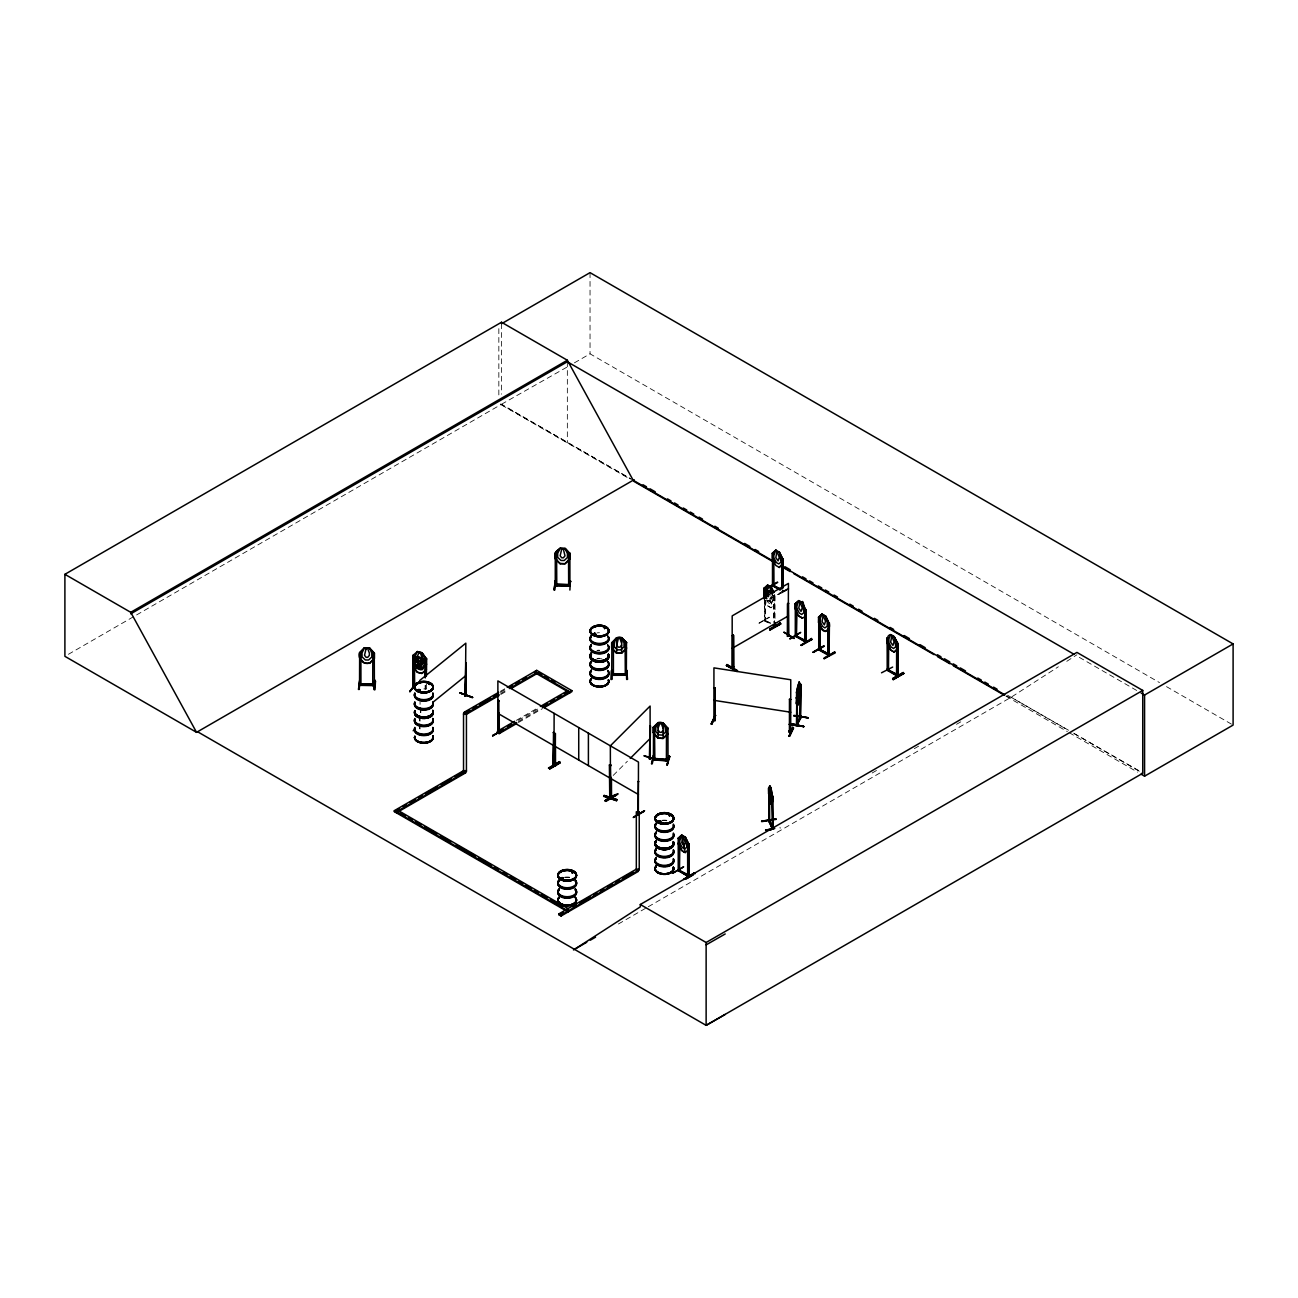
<?xml version="1.0" encoding="UTF-8"?>
<svg xmlns="http://www.w3.org/2000/svg" width="1298" height="1298" viewBox="0 0 1298 1298"><rect width="100%" height="100%" fill="white"/><g stroke="black" fill="none" stroke-linecap="round" stroke-linejoin="round"><path stroke-width="0.75" stroke-dasharray="5 3.75" d="M764.214 620.655L765.642 621.044L765.642 600.049M783.327 590.314L783.311 591.547L783.197 590.168M759.054 622.926L769.13 617.102M759.022 623.429L769.519 617.329M766.583 600.844L767.491 601.607M765.236 620.152L764.214 619.471L765.203 620.087M765.203 621.271L765.771 619.876M613.191 775.441L627.388 761.245M771.093 602.402L774.435 599.498M767.751 600.341L771.142 602.58L774.776 599.384M763.938 598.556L767.459 605.728L771.028 607.789L774.435 604.56M770.525 598.881L772.813 597.145L772.813 593.283M648.254 906.75L1011.093 697.269L1058.357 666.766M1066.794 661.315L1076.918 654.776M68.405 654.306L501.515 404.246L631.428 479.254L498.838 403.126M501.515 404.246L567.469 366.847M574.414 362.84L590.038 353.819L1159.503 682.586M500.395 691.331L505.539 688.362M500.395 692.337L505.539 689.368M500.72 693.505L507.583 689.546M500.72 694.511L507.583 690.552M516.344 720.325L538.621 707.459M518.048 720.358L538.621 708.481M518.389 721.51L540.682 708.643M518.389 722.532L542.386 708.676M782.824 590.509C781.088 592.277 784.057 590.898 782.24 590.931M779.352 593.154L788.421 587.945M788.973 588.919L777.843 594.695L788.47 588.481L777.94 594.646L785.452 589.779M785.923 590.574L778.427 595.003M767.459 605.728L771.028 607.789M872.142 773.008L879.168 768.951M914.295 748.67L921.32 744.614M956.464 724.333L963.489 720.276M618.383 923.998L646.485 907.773M782.937 591.758L781.883 591.142M770.704 595.636L771.547 596.285L769.665 598.946L771.596 604.073L769.049 599.319M765.236 621.336L765.106 620.038M764.911 619.324L764.376 620.801L768.659 623.218M764.911 620.493L764.327 599.708M1011.093 697.269L1071.888 732.169M1073.624 733.175L1143.1 773.073M1166.513 686.642L1233.1 725.079M1079.319 657.356L1137.697 691.055M1007.589 695.241L1067.264 729.703M1074.29 733.743L1142.743 773.267M1006.567 695.842L1010.071 697.853M501.515 404.927L628.751 478.378M1005.966 696.166L1067.378 731.618M1069.13 732.64L1137.551 772.132M768.773 600.357L769.925 601.023L771.093 599.708L771.093 597.437M767.637 600.406L771.272 602.499M770.671 623.105L765.382 620.476L770.298 623.316M769.033 623.008L764.668 620.428L764.684 599.498M766.68 599.773L768.221 602.71L770.525 604.041L772.813 602.288L771.093 592.375L774.549 599.53M771.142 592.277L774.663 599.465M780.195 828.286L780.001 827.232M782.662 590.476L782.613 591.693M775.02 595.912L775.02 620.736M774.663 594.306L774.646 622.845M774.549 595.977L774.549 604.673M774.062 595.36L774.062 622.099M773.689 595.571L773.689 622.31M765.268 600.26L765.382 621.32M590.038 272.645L590.038 353.819M567.34 361.769L567.34 442.926M501.515 323.754L501.515 394.186M498.838 328.67L498.838 397.091M426.377 683.868L426.377 689.595A9.427 5.452 0 0 0 423.846 689.352M425.355 685.182L425.355 689.011M425.144 685.458L425.144 689.287M420.828 707.653L420.828 713.511M420.406 707.475L420.406 713.348M420.065 700.466L420.065 704.376M420.065 716.107L420.065 721.964M420.065 723.927L420.065 729.784M419.643 715.928L419.643 721.802M419.643 723.749L419.643 729.622M661.931 820.774A9.427 5.452 0 0 1 666.815 820.774M661.964 820.336A9.281 5.354 0 0 1 666.766 820.336M597.08 632.905A9.281 5.354 0 0 1 599.481 632.726M597.08 650.363A9.264 5.354 0 0 1 599.481 650.184M597.064 650.541A9.313 5.387 0 0 1 599.481 650.363M597.031 658.881A9.427 5.452 0 0 1 601.915 658.881M597.08 658.443A9.281 5.354 0 0 1 599.481 658.264M564.744 877.675A9.427 5.452 0 0 1 569.611 877.675M564.776 877.221A9.297 5.37 0 0 1 569.579 877.221M423.846 688.914A9.297 5.37 0 0 1 426.247 689.092"/><path stroke-width="1.5" d="M772.067 795.577L772.537 829.049M687.875 843.651L689.108 843.992L689.108 876.458L688.216 874.722M773.202 553.808L773.462 586.29C770.72 581.926 776.447 588.254 772.764 584.278M804.89 609.2C804.841 609.216 800.071 589.665 803.933 612.688L801.661 614.441L799.357 613.11L797.037 608.713C794.879 605.03 803.527 595.977 795.301 603.846L795.187 608.892L798.708 616.063L802.391 618.059L798.773 615.966M888.27 638.194L888.367 670.904L888.627 645.804M896.74 643.224L898.005 643.581L897.94 675.95M360.763 652.926L359.66 652.537L359.53 685.344L374.197 685.62M359.595 657.989L364.495 663.148L369.459 663.278M359.173 688.784L359.708 680.168L359.254 689.449L358.426 689.433L359.741 680.85M359.643 685.295L360.99 685.328L360.86 683.754L359.66 683.819L359.806 685.344M369.459 647.832L371.796 653.17L371.796 657.031L368.583 660.017L365.322 659.968L362.045 656.837L362.045 652.975L364.413 647.734L369.459 647.832L374.424 653.17M374.424 658.313L369.459 663.375L374.441 658.232L374.441 653.072M372.818 652.732L374.262 653.202L369.378 647.962M374.246 653.121L372.802 652.764L372.737 685.555L374.408 685.279M374.408 684.095L360.86 683.754M374.149 689.741C377.199 668.259 371.634 689.416 374.976 689.757L375.479 681.125M555.268 553.321C560.217 552.494 550.157 555.155 560.119 548.356L565.003 548.535L567.421 553.646L567.421 557.507L564.208 560.509L560.947 560.444L557.669 557.313L557.669 553.451L560.119 548.356M555.22 558.465L560.119 563.624L565.003 563.624L569.903 558.659M554.051 589.925L555.366 580.66L554.116 589.827M555.171 581.244L554.879 589.941M555.447 585.447L555.447 584.214L556.631 584.246L556.777 585.82L556.599 553.045M556.599 584.295L570.017 584.879M556.793 584.327L569.887 584.506L570.017 586.063L555.268 585.787L555.284 553.013M570.065 553.548L570.049 558.805L565.084 563.851L560.119 563.527M563.348 549.086L565.003 555.869L563.348 557.832L561.726 557.799L560.136 555.771L561.726 549.054M565.003 548.535L560.038 548.21L555.057 553.37L555.057 558.513L560.038 563.754M568.524 553.565L568.67 586.128L568.378 584.554M568.556 553.662L569.887 553.305L568.443 553.224M569.887 590.055L570.374 581.001M781.98 558.708L782.824 559.227L782.824 587.88M679.373 838.816L679.422 871.364L678.886 869.384M798.659 683.803L798.189 693.359L798.805 683.819M610.125 796.826L611.082 796.08M797.037 696.507L799.13 687.21L800.525 689.611L797.864 700.336L800.379 689.579M803.803 726.572L789.33 724.544L803.868 726.539L789.557 723.457L803.835 726.507L789.33 724.56M770.233 787.594L770.655 797.15L770.395 787.562M798.059 697.983L797.248 701.812L797.767 698M800.217 716.642C800.379 714.679 802.57 718.037 800.201 717.096L796.469 724.089L797.507 724.56L796.891 691.98L796.469 725.274L800.671 717.015M797.426 723.392L796.696 724.511M800.152 717.745L801.126 684.727L799.114 682.245L799.795 689.806L797.946 696.491L797.037 695.209M801.158 717.291L796.956 725.371C799.114 711.904 793.386 694.284 799.26 682.261M801.158 716.107L800.866 716.674M499.211 733.37L497.88 733.127L497.88 680.898L638.47 762.056L638.34 813.765M553.159 763.954L555.187 766.161L555.43 733.419M554.23 764.425L555.576 764.717M553.516 744.062L553.029 764.993L555.382 765.788M609.379 796.323L611.001 796.94M678.935 870.536L678.611 869.287L679.341 871.364M687.68 875.209L679.422 870.504L689.043 875.177M772.488 584.587L773.933 584.96M779.449 567.534L775.815 565.441L772.359 558.286L772.359 553.143L773.819 553.613L772.505 553.273L772.488 585.771L773.949 586.096M775.02 622.634L775.117 626.528L774.062 625.912C773.608 622.894 776.399 626.95 773.689 624.938M796.193 635.631L795.366 635.144L796.712 635.322M796.128 603.911L795.301 603.667L795.317 636.247L795.788 634.787L796.372 636.88L796.777 613.694M796.777 635.42L796.712 636.507M805.085 640.563L806.09 640.741M806.139 640.839L796.518 636.036L804.711 640.774M819.557 617.459L818.73 617.248L818.73 649.844L829.065 655.668L829.422 622.991L828.189 622.748M828.108 653.932L829.373 654.176M828.075 622.326L828.108 655.247L828.481 628.167M829.422 654.273L819.801 649.471L828.367 653.997M818.989 649.438L829.422 655.328M888.578 670.531L887.167 669.103L888.578 669.346M894.257 652.083L890.623 649.99L887.053 642.916L887.167 637.691L887.199 670.239M769.179 789.719C770.509 779.968 772.505 796.388 771.71 799.033L770.882 800.298L769.179 793.581M796.291 703.062C797.021 709.341 800.834 698.146 797.702 705.463L796.193 702.899L797.702 690.017M800.525 684.452L799.13 702.656M761.699 821.634L776.107 819.363M603.959 795.917L616.566 800.704L616.972 799.617L603.976 795.414L616.939 799.682M616.566 800.688L603.635 796.339M604.917 800.736L615.69 794.636M668.048 733.711L663.116 738.497L658.102 738.14L653.186 732.543L653.186 727.383L658.118 722.597L663.132 722.954L668.064 728.454M653.316 727.545L658.2 722.743L655.75 727.724L655.75 731.569L658.995 734.879L662.24 735.106L665.436 732.267C665.793 727.675 664.284 720.455 658.102 722.694L658.102 738.14L653.348 732.51M658.2 727.886L659.79 723.521M663.051 738.27L667.902 733.548M667.886 728.584L666.426 728.454L667.902 728.486L663.035 723.181M653.494 727.123L654.825 727.221L653.494 727.123L653.429 759.882L668.016 761.017L667.967 728.194M652.245 763.808L654.257 754.771L651.531 763.938L653.462 755.322M654.484 727.205L654.857 760.028L654.955 758.47L653.3 758.73M653.332 758.389L667.837 759.379L668.129 760.677L653.332 759.573M666.491 728.097L666.409 760.855L667.935 760.628M666.637 759.379L666.409 760.855M669.865 756.588L667.14 765.09L669.038 755.874L669.865 756.62M667.14 765.09L669.07 755.874M667.269 764.993L669.184 756.458M428.794 683.932L430.125 684.37M429.654 684.257L429.427 684.484M429.638 684.111L429.038 684.078M593.105 634.187L594.549 633.197L595.944 634.398M595.409 634.333L595.182 634.56M604.673 627.567L604.544 628.589L604.949 627.615M605.339 627.778L604.511 627.972L605.225 627.567M561.239 878.373L562.602 877.626L562.878 878.892M561.385 877.983L561.304 878.924M563.105 878.665L561.385 878.243L562.018 877.61M572.24 872.905L572.207 871.98M572.191 872.37L573.018 872.743L572.45 871.85M572.434 872.954L573.294 872.159M658.995 822.072L658.589 821.066L658.054 821.812M660.698 822.023L659.887 820.758L660.065 821.975M660.844 821.812L659.709 820.644M669.736 815.825L669.314 815.16M413.186 730.806L413.543 730.45M626.642 673.776L612.039 673.727L611.731 675.301L611.893 642.542L613.402 642.688L613.402 675.301L611.731 675.009M466.258 694.414L464.96 694.901M419.643 680.558L465.82 643.191L465.382 696.263L466.323 695.485M800.12 684.922L800.201 717.94M726.377 665.549L726.945 664.527L737.556 671.261L726.377 665.517L736.988 671.52M737.475 671.196L726.799 665.209L737.556 671.261M776.95 551.585L775.831 557.588L778.102 560.898L779.287 557.313L777.064 551.504M765.901 598.297C765.982 595.717 766.94 585.885 769.925 587.215L770.98 592.44M767.653 595.457L768.773 591.71L769.925 592.375M799.909 602.11L798.773 608.113L801.061 611.423L802.229 607.853L800.022 602.045M891.758 636.134L890.639 642.153L892.91 645.463L894.079 641.877L891.872 636.069M682.862 836.593L681.726 842.597L684.03 845.907L685.198 842.321L682.975 836.529M769.6 820.222L773.008 828.887L773.008 796.42L771.986 795.723M772.115 827.28L769.617 820.742L768.611 820.774L769.568 821.504M772.148 827.037L772.845 827.021M420.438 653.105L424.089 663.7L424.089 667.561L421.152 669.865L418.183 669.087L415.182 665.241L415.182 661.38L418.946 652.716M418.881 657.956L417.437 664.235L420.374 666.994L421.882 665.387L421.882 663.132L420.374 658.346L418.816 658.037M764.068 598.573L764.068 588.189C772.359 580.336 763.808 589.406 765.901 593.154L767.442 596.09M822.056 614.23L820.32 618.286L820.32 622.148L822.64 626.545L824.944 627.891L827.232 626.139L827.232 622.277L825.512 616.226L822.169 614.165M715.117 688.086L713.803 687.891L715.117 688.086L715.084 720.633L715.247 687.794M714.874 715.831L711.044 724.235L715.604 715.344L711.742 724.17M715.523 715.36L711.839 724.349M715.263 719.725C711.791 717.307 716.821 722.402 713.786 720.049M789.46 699.281L790.758 699.492L789.46 699.281L789.427 732.153L790.709 732.299L790.758 679.763L713.932 667.87L713.916 720.471L715.117 720.552M789.46 732.104C787.367 729.947 792.559 730.32 790.644 731.845M789.168 731.18L789.168 732.023M790.904 730.79L789.2 730.888M789.152 736.226L792.754 727.286L788.957 736.291L793.532 728.048L792.721 727.269M793.451 727.983L789.752 736.372M777.745 582.364L768.659 587.572M789.719 638.746L800.736 632.353M800.266 632.661L790.174 638.924M812.954 652.213L824.084 645.82L813.002 652.196M813.44 652.423L823.987 646.339M881.52 672.802L892.651 667.075M492.688 735.285L498.254 732.867L498.14 731.618L498.805 732.51M492.623 735.82L497.88 732.705M503.121 729.184L492.721 735.982M548.405 768.059L559.406 761.634L560.233 762.753L549.752 768.903L549.249 767.994M548.859 768.286L559.714 761.861M672.591 873.278L683.657 866.837L673.127 872.954M626.658 642.737L621.677 637.626C615.577 635.063 613.824 642.25 614.262 646.826L617.54 649.86L620.801 649.844L624.03 646.761L624.03 642.899L621.596 637.853L626.496 642.494L625.052 642.883M613.256 642.883L611.812 642.964L616.712 637.886M554.019 764.425L554.23 765.609M554.003 765.479L554.116 713.365M611.196 777.34L611.244 798.108L610.125 798.01L611.212 796.858M678.221 870.731L678.237 838.167C686.35 830.217 677.864 839.579 679.974 843.197L682.31 847.594L684.63 848.924L686.918 847.156L685.198 837.259L681.839 835.214L678.351 838.281L679.681 838.622L678.124 838.232M689.222 875.339L688.654 876.718M611.585 670.677L611.683 679.292M611.585 670.239L611.78 679.454L610.952 679.471L611.683 670.174M774.646 622.845L774.76 626.739L773.592 625.214M799.292 682.083L796.291 692.759L797.378 692.061M818.989 648.254C822.348 653.008 817.513 646.209 819.801 649.146M801.126 684.727L800.249 685.393L799.13 682.067M820.19 650.055L820.06 627.129M793.776 715.847L808.313 717.826L793.987 715.344M793.808 715.669L808.297 717.778M897.421 675.074L896.577 674.457L896.74 675.804M409.876 691.153L416.106 683.267L409.876 691.591M771.239 788.73L769.795 785.858L768.513 788.227L768.546 793.419L771.272 804.095L769.828 801.207M769.957 785.825L769.227 788.292M771.109 804.111L772.505 801.58M610.352 797.913L609.752 796.08M610.936 798.108L611.536 797.41L611.001 798.124M650.184 758.178L649.373 759.006L649.892 757.107M788.876 635.858L788.421 603.132L787.464 603.684L787.367 636.215L788.795 634.657M798.951 698.519L799.114 697.415M637.983 813.976L638.34 781.299M419.676 690.65L419.627 689.822M595.328 634.462L595.328 633.521M595.798 634.592L594.987 633.343M560.85 878.292L561.742 877.61M572.077 872.84L572.775 872.11M658.67 820.953L659.952 821.715M660.163 820.888L658.589 821.342L660.325 821.18M660.309 821.066L660.39 822.023M669.395 815.079L670.239 815.274L669.265 815.274M466.258 695.582L465.82 662.905L465.041 696.02L466.242 663.083M797.134 725.306L796.891 724.446M412.813 665.874L417.339 672.202L421.947 673.402L426.49 669.427L421.882 673.484L417.275 672.283L412.748 665.955L412.878 655.474L413.17 688.118L413.283 655.295L414.224 655.977M417.339 651.596L422.012 652.716L426.555 659.043L421.947 652.797L417.339 651.596L415.182 656.236L415.182 660.098L418.183 663.927L421.152 664.706L424.089 662.418L422.012 652.716M413.024 660.617L417.339 656.756L421.947 657.956L426.555 664.203L421.947 668.243L417.339 667.042L412.878 660.633L417.485 666.847L421.947 668.243M412.894 660.893L417.421 656.902L421.818 658.151L426.409 664.105L421.947 667.999M425.192 658.832L426.588 658.767L425.014 658.346L425.144 677.816M426.328 669.346L426.328 659.141M409.957 691.785L416.009 683.754M412.926 686.82L414.127 687.177C416.285 689.4 411.06 686.885 414.646 688.118L414.5 667.075M621.612 645.171L619.941 647.183L618.319 647.199L616.728 645.203L618.319 638.535L619.941 638.535L621.612 642.916M663.035 730.498L661.396 732.38L659.773 732.267L658.2 730.157M611.78 674.165L626.642 674.068M626.642 675.252L626.496 673.776M800.509 717.177L800.671 715.831M737.54 670.595L726.88 664.625M616.631 637.659L611.65 642.932L611.65 648.075L616.631 653.186L611.65 648.075M364.413 647.734L359.432 652.878C357.599 658.719 363.408 665.063 369.378 663.148M359.595 652.926L364.495 647.962M609.752 797.264L609.395 765.009L611.017 764.879M649.389 758.811L650.103 725.793L650.038 759.022M649.811 759.152L650.558 725.939M644.311 755.663L656.885 759.703M630.228 758.405L650.103 738.53M733.435 667.821L732.186 667.935M733.435 666.637C731.78 667.432 732.348 668.081 733.613 666.815M732.169 668.016L732.186 615.869L788.421 583.402L788.243 635.631C787.075 635.387 789.606 634.203 787.529 634.868M775.928 550.19L772.359 553.321C780.471 545.225 772.002 554.489 774.079 558.172L776.399 562.586L778.703 563.916L780.99 562.164L779.449 552.088L782.97 559.26M766.891 598.573C760.693 595.019 766.777 586.761 771.093 592.375M764.068 593.511L767.637 590.379L768.773 595.214M795.187 603.732L798.822 600.552L802.342 602.71L805.798 609.865L805.88 642.283L795.447 636.263M802.278 618.124C806.188 617.88 807.518 608.973 804.825 609.33M829.033 654.549L829.033 655.733L829.065 623.202L825.674 616.063L828.968 623.283C831.191 627.518 826.112 634.819 821.991 629.514L818.47 622.326L818.584 617.118L822.105 614.003L818.584 617.296M829.081 628.281L825.625 631.331M887.28 642.867L890.688 650.022L894.144 652.148L897.778 648.968L897.778 643.824L894.257 636.637L890.688 634.576C885.577 635.874 889.39 639.151 887.313 637.821M894.079 651.985L897.535 648.935M412.813 655.571L417.421 651.515M472.65 697.432L460.027 692.921L472.699 697.448M433.483 701.812L465.82 675.658M595.717 634.43L593.381 634.43M605.274 627.908L604.544 628.589M561.531 877.691L560.85 878.73M572.207 872.126L573.099 872.37M660.601 821.861L658.2 822.023L659.449 820.888M670.174 815.647L669.265 815.939M625.101 642.494L625.312 675.349L625.182 673.743M626.642 674.96L625.295 675.301M626.496 642.494L626.334 675.301M360.941 685.36L360.909 652.959M556.777 584.635L555.122 584.603M574.479 949.341L640.303 906.864L640.303 904.495L1076.918 652.407L1142.743 690.422L1142.743 773.267L706.128 1025.355L197.572 731.748L196.55 732.332L130.725 612.315L567.34 360.244L633.164 480.26L775.166 562.229M465.739 694.203L465.041 696.02L465.009 694.706M715.263 719.4L713.77 719.254M498.254 700.401L499.211 700.952L498.254 700.401L498.254 732.867M498.838 732.445L498.464 731.683M554.911 766.063L553.159 765.139L553.516 732.332M733.127 635.047L732.186 635.598L733.5 635.257L733.597 667.772L733.5 635.257M787.724 636.426L787.837 603.894L788.778 603.343M559.746 762.397L549.265 768.513M783.992 632.272L794.084 637.999M732.77 667.091L733.63 666.523L732.543 668.275L732.543 635.809M609.395 765.009L611.196 765.609M616.42 795.139L605.988 801.369L605.403 800.363C632.418 787.935 608.519 796.177 605.225 800.931M605.403 801.028L615.95 794.782M688.686 844.3L685.376 837.096L688.914 844.252M678.351 870.747L688.735 876.669L689.108 843.992M685.312 837.194L681.661 835.101L685.263 852.608L681.661 850.547C674.587 833.04 679.292 851.877 685.376 852.526L688.686 849.363M678.708 869.352L679.422 870.179M679.308 871.299L679.681 846.247M683.868 879.557L694.3 872.905L694.868 873.879L694.268 872.889M694.349 872.986L683.851 879.07M693.067 874.803L686.074 878.892L693.116 874.884M638.827 781.574L637.983 781.51M197.669 731.796L196.647 732.38L64.9 656.334L64.9 574.316L501.515 322.245L567.34 360.244M130.725 613.84L567.34 361.769L1074.144 654.354M196.55 732.332L634.187 479.66M499.016 695.501L466.436 714.306L464.392 713.121L464.392 712.115L498.675 692.321M507.242 687.372L536.723 670.352L571.866 690.633L571.866 691.656L544.105 707.686M464.392 713.121L469.535 710.152M472.959 708.173L476.382 706.193M479.822 704.214L490.109 698.275M493.532 696.296L496.956 694.316M508.962 687.388L512.385 685.409M515.825 683.429L519.249 681.45M522.672 679.471L526.112 677.491M569.822 692.84L569.822 691.818L534.679 671.537L534.679 672.542L536.723 670.352M499.016 694.495L466.436 713.3L463.532 713.3L463.532 771.693L454.884 776.691M509.303 688.557L536.723 672.721L536.723 673.727L511.006 688.573M783.197 587.669L783.197 559.016L781.704 558.724M783.197 559.016L782.856 564.306M782.856 564.484L779.384 567.372M516.669 723.521L499.535 733.419L497.475 732.234L497.475 731.212L514.625 721.315M540.341 706.469L567.778 690.633L564.338 693.635M507.761 726.296L511.201 724.316M542.061 706.501L547.204 703.532M550.628 701.553L554.051 699.573M557.491 697.594L560.914 695.614M497.475 731.212L499.535 732.396L516.669 722.499M542.386 707.653L571.866 690.633M764.068 588.189L764.181 598.508M764.181 588.302L765.22 588.87M768.74 587.085L777.259 582.185M767.572 585.074L771.207 587.167L772.813 593.283M566.042 909.752L566.042 910.774L394.349 811.639L394.349 810.633L463.532 770.688L466.436 770.688M394.349 811.639L399.541 808.654M402.997 806.658L406.469 804.646M409.925 802.651L415.117 799.665M418.573 797.67L422.028 795.674M425.484 793.662L437.588 786.685M441.06 784.69L451.428 778.686M465.593 771.872L396.409 811.818L396.409 812.824L465.593 772.878L463.532 770.688M732.186 648.335L788.421 615.869M769.665 628.995L780.276 622.959L769.665 629.676L780.796 623.932L770.233 629.936M769.665 629.676L780.358 623.592L769.763 629.611M818.47 617.183L820.06 617.588L819.476 650.266M822.169 629.335L825.674 631.509M821.991 629.514L818.584 622.261M805.263 640.271L804.825 641.812L804.776 608.924M800.947 645.236L811.396 638.519M801.369 645.495L811.915 639.411L800.801 645.236M824.084 657.989L834.695 652.002L824.23 658.67M890.688 634.576L888.887 638.876L888.887 642.737L891.207 647.134L893.511 648.465L895.798 646.729L894.257 636.637M898.005 643.581L894.079 636.815M896.577 675.641L896.642 642.948M892.651 678.578L903.262 672.542L892.683 678.594L893.235 679.6L903.765 673.435L892.651 679.26M903.278 673.045L893.235 679.568M893.186 679.487L903.765 673.435M636.328 869.173L638.389 871.364L561.061 916.015L559.016 914.83L559.016 913.808L636.328 869.173L639.233 869.173M559.016 914.83L563.235 912.397M572.905 906.815L576.328 904.836M579.752 902.856L590.038 896.918M593.478 894.939L596.902 892.959M600.325 890.98L603.765 888.984M607.188 887.005L612.332 884.035M615.755 882.056L619.195 880.076M622.618 878.097L632.905 872.159M559.016 913.808L561.061 914.993L638.389 870.358M573.456 949.941L586.777 942.251M590.282 940.223L595.555 937.172M640.303 904.495L706.128 942.494L1142.743 690.422M1141.137 693.051L1144.576 695.03L1233.1 643.922L1233.1 725.079L1144.576 776.188L1141.056 774.16M706.128 944.863L725.209 933.96M725.209 1014.436L706.128 1025.355L706.128 942.494M769.617 821.585L769.568 802.407M667.853 759.801L654.987 758.843M788.194 635.598L787.464 636.15M419.351 690.828L420.26 690.244L419.351 689.53M594.208 634.803L595.263 634.203M562.959 878.519L561.531 878.519M562.699 878.973L562.878 877.74M413.137 686.545L414.403 686.82M413.137 687.729L414.403 688.005M713.932 718.881L713.997 720.049M789.509 731.731L790.628 731.877M638.291 812.548L638.405 812.564M644.035 755.939L656.95 760.206M413.283 686.577L413.348 687.745M373.061 684.03L372.737 685.555M418.654 689.416L417.518 690.585M660.114 822.137L658.281 821.861M460.092 692.743L472.294 697.691M554.36 764.084L555.528 765.836M554.36 765.268L554.424 764.051M795.706 635.988L795.82 603.586M887.572 668.843L887.572 670.011M768.676 793.354L769.957 801.272M773.008 796.42L772.391 801.742M772.553 801.71L771.239 803.916M769.341 819.638L768.611 820.936L772.505 828.968M761.537 821.309L776.139 818.908L761.699 821.131M774.614 828.173L765.593 830.136L771.207 829.73M765.625 830.103L774.614 828.627M765.804 830.509L771.19 829.633M569.919 586.128L569.887 553.305M360.828 684.224L374.213 684.062L374.392 685.587L374.262 652.813M794.1 638.502L783.992 632.24M594.289 633.489L594.922 633.375A9.281 5.354 0 0 0 592.91 634.3M418.654 689.676C423.635 691.72 413.802 690.698 419.579 689.579M419.173 690.536L418.134 689.725L418.281 690.747M359.822 684.922L374.213 685.247M498.675 732.413L498.951 733.695L498.838 701.163M610.449 798.075L610.352 745.815L650.103 706.063L650.103 759.038M678.611 870.471L687.843 876.215M796.339 636.815L796.42 604.316L795.447 603.797M819.103 617.037L819.33 649.503M887.67 643.354L887.897 670.076M897.048 675.495L897.048 648.757M667.74 760.985L667.967 759.476M616.712 652.959L621.596 653.024L626.658 647.978L621.677 653.17L616.631 653.105M625.149 642.786L626.496 642.786M611.893 675.009L626.334 674.911M611.893 675.301L626.496 675.252M626.691 679.406L626.593 670.125L626.691 679.406L627.518 679.406L626.804 670.709M463.532 714.306L466.436 714.306M561.726 549.135L563.348 549.168M555.284 585.479L570.033 585.771M375.479 681.142L374.651 680.46M360.828 684.192L359.806 684.16M659.773 723.603L661.396 723.732L663.035 728.243M658.118 738.043L663.132 738.4L663.116 723.051M613.354 673.776L613.078 675.398M653.429 755.387L654.257 755.452M594.289 634.349L594.809 634.349A9.427 5.452 0 0 0 592.813 635.225M593.608 634.592L594.549 634.641M414.094 688.411L414.419 655.798L413.072 655.571M772.618 826.875L773.04 828.984M713.932 700.336L790.758 712.229M800.331 689.709L799.114 687.388L799.795 694.949L797.946 701.65L797.037 700.368M796.145 697.886L797.718 700.125M803.868 726.539L789.557 723.424M887.654 670.011L898.005 676.047M418.881 652.797L420.374 653.186M790.628 730.709L790.596 732.315L789.346 732.088M610.352 765.544L610.887 798.319L610.709 779.027M571.039 581.553L570.276 580.936M688.183 875.842L688.151 849.168M774.614 626.739L774.484 625.458M795.982 636.085L806.285 642.023L806.139 609.557M805.75 642.299L805.62 641.017M828.643 653.754L828.643 654.938M460.027 692.921L472.277 697.204M562.748 877.61L563.267 879.103L561.093 878.762M765.106 588.432L765.268 598.346M765.106 588.838L764.327 588.254M644.246 811.266C611.147 830.444 666.815 797.491 633.521 817.188M553.159 732.543L555.073 733.63M687.826 843.375L688.735 844.203M1233.1 643.922L590.038 272.645L501.515 323.754L501.515 322.245M775.766 550.092L779.384 552.185M781.834 558.4L781.883 589.243M642.948 484.722L646.453 486.75M649.974 488.778L655.23 491.812M667.496 498.886L671.001 500.914M674.506 502.943L678.01 504.971M683.267 508.005L686.788 510.033M690.293 512.045L693.797 514.073M699.054 517.107L702.559 519.135M714.825 526.225L718.329 528.237M744.63 543.424L749.887 546.458M755.144 549.492L758.649 551.52M784.949 566.707L790.206 569.741M802.489 576.831L805.993 578.843M809.498 580.871L813.002 582.899M818.259 585.933L821.764 587.962M825.268 589.99L828.773 592.002M834.03 595.036L837.535 597.064M849.817 604.154L853.321 606.182M858.578 609.216L862.083 611.244M874.349 618.319L877.87 620.347M890.136 627.437L893.641 629.449M904.154 635.533L909.411 638.567M919.941 644.635L925.198 647.67M937.464 654.76L940.969 656.788M944.473 658.8L949.73 661.85M953.251 663.862L956.756 665.89M960.26 667.918L965.517 670.952M977.783 678.043L981.288 680.055M984.793 682.083L988.297 684.111M993.57 687.145L997.075 689.173M780.423 565.279L1004.814 694.819M634.008 481.428L772.618 561.45M781.396 566.512L790.158 571.574M793.678 573.602L934.025 654.63M937.545 656.658L949.828 663.749M953.332 665.777L1004.214 695.16M890.558 634.657L894.192 636.75M896.512 643.273L897.632 643.792L897.632 676.258L887.361 670.385M780.487 589.081L773.559 585.495L780.13 589.292M778.849 588.984L772.862 585.528L772.862 553.062M821.991 614.068L825.625 616.161M772.505 585.739L780.13 590.136M798.773 600.779L802.229 602.791M767.637 585.236L771.093 587.231L773.786 592.505M827.946 622.699L829.065 623.202M903.781 673.5L903.197 672.494M811.931 639.476L811.347 638.47M780.779 623.851L780.212 622.91M774.646 626.674L773.592 626.171L773.949 624.663M824.084 658.67L835.214 652.894L834.679 651.953M538.394 672.332L541.753 674.262M545.095 676.193L548.437 678.124M551.796 680.055L555.138 681.985M534.679 672.542L568.151 691.866M497.88 713.365L638.47 794.522M464.392 712.115L466.436 713.3L466.436 771.693L463.532 771.693L465.593 772.878M64.9 574.316L130.725 612.315M400.206 812.662L405.447 815.679M408.951 817.708L412.44 819.719M415.944 821.748L421.185 824.765M424.689 826.794L436.923 833.851M440.428 835.88L450.925 841.931M456.166 844.966L475.409 856.063M478.897 858.092L491.147 865.149M494.635 867.178L498.14 869.189M503.381 872.224L506.885 874.252M510.374 876.264L515.63 879.298M519.119 881.31L522.623 883.338M526.128 885.35L531.369 888.384M534.857 890.396L538.362 892.424M541.866 894.436L547.107 897.47M550.612 899.482L562.845 906.556M394.349 810.633L568.086 910.936L568.086 911.959M553.159 765.139L553.402 763.549M818.73 649.844L818.632 648.465M773.77 585.982L773.819 561.239M560.217 762.705L549.752 768.87M570.049 553.646L565.084 548.308L569.887 553.694M772.31 827.718L772.31 828.903L769.114 820.823M772.764 828.221L772.034 795.447M796.339 697.772L797.864 700.336M779.335 552.153L782.856 559.324M771.272 587.069L773.9 592.44M767.864 596.739L766.599 593.3L768.594 596.561M771.109 788.665L772.553 796.566M621.596 652.943L621.677 637.724L616.631 637.756L616.631 653.186M1144.576 695.03L1144.576 776.188M805.198 616.647L805.198 641.472M800.688 684.484L800.704 718.021M782.24 558.465L782.24 587.118M764.684 588.026L764.684 597.583M688.037 874.657L687.68 876.053L687.632 843.278M678.708 838.07L678.886 870.569M666.815 759.298L666.799 760.531M653.657 758.373L653.559 759.979M611.455 778.703L611.52 797.605M588.4 733.159L588.4 765.609M578.73 727.578L578.73 760.044M568.086 909.59L568.086 908.568L398.454 810.633L398.454 811.639M561.061 914.993L561.061 916.015M555.43 747.096L555.544 765.95M499.535 732.396L499.535 733.419M499.211 712.683L499.308 733.484M426.588 658.767L426.377 676.226M425.355 669.914L425.355 677.556M421.882 657.972L421.882 660.244L420.374 661.834L417.437 659.076L417.437 656.82M673.484 834.03A9.427 5.452 0 0 1 663.148 840.844A9.427 5.452 0 0 1 656.204 832.716M673.354 834.582A9.297 5.37 0 0 1 663.164 841.282A9.297 5.37 0 0 1 656.317 833.284M673.37 841.785A9.313 5.387 0 0 1 663.148 848.503A9.313 5.387 0 0 1 656.301 840.487M673.484 825.074A9.427 5.452 0 0 1 663.148 831.888A9.427 5.452 0 0 1 656.204 823.759M673.354 833.073A9.297 5.37 0 0 1 663.164 839.79A9.297 5.37 0 0 1 656.317 831.775M673.337 825.625A9.281 5.354 0 0 1 663.164 832.326A9.281 5.354 0 0 1 656.334 824.327M673.484 833.576A9.427 5.452 0 0 1 663.148 840.374A9.427 5.452 0 0 1 656.204 832.261M673.484 824.619A9.427 5.452 0 0 1 663.148 831.418A9.427 5.452 0 0 1 656.204 823.305M673.337 824.116A9.281 5.354 0 0 1 663.164 830.817A9.281 5.354 0 0 1 656.334 822.818M673.484 859.568A9.427 5.452 0 0 1 663.148 866.383A9.427 5.452 0 0 1 656.204 858.254M673.354 860.103A9.297 5.37 0 0 1 663.164 866.821A9.297 5.37 0 0 1 656.317 858.805M673.337 867.113A9.281 5.354 0 0 1 663.164 873.814A9.281 5.354 0 0 1 656.334 865.815A9.248 5.338 0 0 0 663.164 873.781A9.264 5.354 0 0 0 673.321 867.129A9.248 5.338 0 0 1 663.164 873.781A9.264 5.354 0 0 1 656.35 865.831M673.337 842.905A9.281 5.354 0 0 1 663.164 849.606A9.281 5.354 0 0 1 656.334 841.607A9.264 5.354 0 0 0 663.164 849.573A9.248 5.338 0 0 0 673.305 842.905A9.264 5.354 0 0 1 663.164 849.573A9.248 5.338 0 0 1 656.366 841.623M673.37 867.307A9.313 5.387 0 0 1 663.148 874.041A9.313 5.387 0 0 1 656.301 866.009M673.37 842.434A9.313 5.387 0 0 1 663.148 849.168A9.313 5.387 0 0 1 656.301 841.136M673.484 850.612A9.427 5.452 0 0 1 663.148 857.41A9.427 5.452 0 0 1 656.204 849.298M673.337 858.611A9.281 5.354 0 0 1 663.164 865.312A9.281 5.354 0 0 1 656.334 857.313M673.337 851.147A9.281 5.354 0 0 1 663.164 857.848A9.281 5.354 0 0 1 656.334 849.865M673.484 859.114A9.427 5.452 0 0 1 663.148 865.912A9.427 5.452 0 0 1 656.204 857.8M673.484 850.158A9.427 5.452 0 0 1 663.148 856.956A9.427 5.452 0 0 1 656.204 848.843M673.354 849.655A9.297 5.37 0 0 1 663.164 856.356A9.297 5.37 0 0 1 656.317 848.357M607.642 645.301A9.427 5.452 0 0 1 599.481 653.462A9.427 5.452 0 0 1 591.304 645.301M608.454 647.15A9.297 5.37 0 0 1 598.264 653.868A9.297 5.37 0 0 1 591.417 645.852M608.438 654.16A9.281 5.354 0 0 1 598.264 660.86A9.281 5.354 0 0 1 591.434 652.862A9.264 5.354 0 0 0 598.264 660.828A9.248 5.338 0 0 0 608.405 654.16A9.264 5.354 0 0 1 598.264 660.828A9.248 5.338 0 0 1 591.466 652.878M608.47 654.338A9.313 5.387 0 0 1 598.264 661.071A9.313 5.387 0 0 1 591.401 653.04M607.642 636.345A9.427 5.452 0 0 1 599.481 644.506A9.427 5.452 0 0 1 591.304 636.345M608.454 645.658A9.297 5.37 0 0 1 598.264 652.375A9.297 5.37 0 0 1 591.417 644.36M608.438 638.194A9.281 5.354 0 0 1 598.264 644.895A9.281 5.354 0 0 1 591.434 636.912M607.642 644.846A9.427 5.452 0 0 1 599.481 653.008A9.427 5.452 0 0 1 591.304 644.846M607.642 635.89A9.427 5.452 0 0 1 599.481 644.051A9.427 5.452 0 0 1 591.304 635.89M592.813 634.754A9.427 5.452 0 0 1 594.76 633.895M608.438 636.701A9.281 5.354 0 0 1 598.264 643.402A9.281 5.354 0 0 1 591.434 635.403M607.642 670.839A9.427 5.452 0 0 1 599.481 679A9.427 5.452 0 0 1 591.304 670.839M608.454 672.689A9.297 5.37 0 0 1 598.264 679.406A9.297 5.37 0 0 1 591.417 671.391M608.47 679.892A9.313 5.387 0 0 1 598.264 686.626A9.313 5.387 0 0 1 591.401 678.594M608.438 655.49A9.281 5.354 0 0 1 598.264 662.191A9.264 5.354 0 0 1 591.45 654.208A9.248 5.338 0 0 0 598.264 662.158A9.264 5.354 0 0 0 608.421 655.506A9.248 5.338 0 0 1 598.264 662.158A9.281 5.354 0 0 1 591.434 654.192M608.47 655.019A9.313 5.387 0 0 1 598.264 661.737A9.313 5.387 0 0 1 591.401 653.721M607.642 661.883A9.427 5.452 0 0 1 599.481 670.044A9.427 5.452 0 0 1 591.304 661.883M608.438 671.196A9.281 5.354 0 0 1 598.264 677.897A9.281 5.354 0 0 1 591.434 669.898M608.438 663.732A9.281 5.354 0 0 1 598.264 670.433A9.281 5.354 0 0 1 591.434 662.434M607.642 670.368A9.427 5.452 0 0 1 599.481 678.546A9.427 5.452 0 0 1 591.304 670.368M607.642 661.412A9.427 5.452 0 0 1 599.481 669.59A9.427 5.452 0 0 1 591.304 661.412M608.454 662.223A9.297 5.37 0 0 1 598.264 668.941A9.297 5.37 0 0 1 591.417 660.942M575.339 889.633A9.427 5.452 0 0 1 567.177 897.794A9.427 5.452 0 0 1 559.016 889.633M575.209 890.185A9.281 5.354 0 0 1 567.177 898.232A9.281 5.354 0 0 1 559.146 890.185M575.209 897.194A9.281 5.354 0 0 1 567.177 905.225A9.281 5.354 0 0 1 559.146 897.194A9.248 5.338 0 0 0 565.977 905.16A9.248 5.338 0 0 0 576.101 898.492A9.264 5.354 0 0 1 565.96 905.16A9.264 5.354 0 0 1 559.162 897.178M575.241 897.389A9.313 5.387 0 0 1 567.177 905.452A9.313 5.387 0 0 1 559.114 897.389M575.241 897.681A9.313 5.387 0 0 1 567.177 905.761A9.313 5.387 0 0 1 559.114 897.681A9.264 5.354 0 0 0 565.96 905.68A9.264 5.354 0 0 0 576.117 898.995M575.339 880.677A9.427 5.452 0 0 1 567.177 888.838A9.427 5.452 0 0 1 559.016 880.677M575.209 888.692A9.281 5.354 0 0 1 567.177 896.723A9.281 5.354 0 0 1 559.146 888.692M575.209 881.228A9.281 5.354 0 0 1 567.177 889.276A9.281 5.354 0 0 1 559.146 881.228M575.339 889.162A9.427 5.452 0 0 1 567.177 897.34A9.427 5.452 0 0 1 559.016 889.162M575.339 880.206A9.427 5.452 0 0 1 567.177 888.384A9.427 5.452 0 0 1 559.016 880.206M575.209 879.736A9.281 5.354 0 0 1 567.177 887.767A9.281 5.354 0 0 1 559.146 879.736M432.818 692.889A9.297 5.37 0 0 1 423.846 699.654A9.297 5.37 0 0 1 414.857 692.889M432.818 703.354A9.297 5.37 0 0 1 423.846 710.103A9.297 5.37 0 0 1 414.857 703.354M432.948 702.802A9.427 5.452 0 0 1 423.846 709.665A9.427 5.452 0 0 1 414.727 702.802M432.948 702.348A9.427 5.452 0 0 1 423.846 709.195A9.427 5.452 0 0 1 414.727 702.348M432.948 693.846A9.427 5.452 0 0 1 423.846 700.709A9.427 5.452 0 0 1 414.727 693.846M432.948 693.392A9.427 5.452 0 0 1 423.846 700.239A9.427 5.452 0 0 1 414.727 693.392M432.818 694.381A9.297 5.37 0 0 1 423.846 701.147A9.297 5.37 0 0 1 414.857 694.381M432.802 701.845A9.281 5.354 0 0 1 423.846 708.594A9.281 5.354 0 0 1 414.873 701.845M414.873 710.866A9.281 5.354 0 0 0 423.846 717.616A9.281 5.354 0 0 0 432.802 710.866A9.264 5.354 0 0 1 425.046 717.551A9.264 5.354 0 0 1 414.581 712.245M414.565 711.726A9.281 5.354 0 0 0 425.046 717.048A9.281 5.354 0 0 0 432.802 710.347A9.264 5.354 0 0 1 425.046 717.015A9.248 5.338 0 0 1 414.597 711.726A9.264 5.354 0 0 0 425.046 717.015A9.248 5.338 0 0 0 432.769 710.347A9.313 5.387 0 0 1 423.846 717.323A9.313 5.387 0 0 1 414.841 710.558M432.834 711.207A9.313 5.387 0 0 1 423.846 717.989A9.313 5.387 0 0 1 414.841 711.207M432.818 718.427A9.297 5.37 0 0 1 423.846 725.176A9.297 5.37 0 0 1 414.857 718.427M432.802 728.876A9.281 5.354 0 0 1 423.846 735.625A9.281 5.354 0 0 1 414.873 728.876M432.948 728.34A9.427 5.452 0 0 1 423.846 735.187A9.427 5.452 0 0 1 414.727 728.34M432.948 727.886A9.427 5.452 0 0 1 423.846 734.733A9.427 5.452 0 0 1 414.727 727.886M432.948 719.384A9.427 5.452 0 0 1 423.846 726.231A9.427 5.452 0 0 1 414.727 719.384M432.948 718.914A9.427 5.452 0 0 1 423.846 725.777A9.427 5.452 0 0 1 414.727 718.914M432.802 719.919A9.281 5.354 0 0 1 423.846 726.669A9.281 5.354 0 0 1 414.873 719.919M432.802 727.383A9.281 5.354 0 0 1 423.846 734.133A9.281 5.354 0 0 1 414.873 727.383M432.834 736.063A9.313 5.387 0 0 1 423.846 742.845A9.313 5.387 0 0 1 414.841 736.063M414.841 736.388A9.313 5.387 0 0 0 423.846 743.154A9.313 5.387 0 0 0 432.834 736.388A9.264 5.354 0 0 1 425.046 743.073A9.264 5.354 0 0 1 414.581 737.767M432.802 735.885A9.281 5.354 0 0 1 425.046 742.586A9.264 5.354 0 0 1 414.581 737.28A9.248 5.338 0 0 0 425.046 742.553A9.264 5.354 0 0 0 432.786 735.901A9.248 5.338 0 0 1 425.046 742.553A9.281 5.354 0 0 1 414.565 737.264M432.802 711.677A9.281 5.354 0 0 1 425.046 718.378A9.264 5.354 0 0 1 414.581 713.073A9.248 5.338 0 0 0 425.046 718.346A9.264 5.354 0 0 0 432.786 711.693A9.248 5.338 0 0 1 425.046 718.346A9.281 5.354 0 0 1 414.565 713.056M366.101 648.562L364.511 655.279L366.101 657.307L367.723 657.34L369.378 655.376L369.378 653.121L367.723 648.594L366.101 648.659M798.189 689.855L798.189 698.502L798.659 688.946L798.189 689.855M896.675 674.522L888.367 670.06L898.135 674.879L897.745 676.323L896.577 674.457M416.204 660.049L418.589 664.576C413.381 667.448 417.956 670.466 419.351 665.485L422.629 669.638L420.163 664.949C424.965 662.207 420.958 659.303 419.416 663.992L416.204 660.049M823.192 615.544L822.056 621.564L824.344 624.873L825.512 621.288L823.305 615.479M639.233 811.785L636.328 811.785L636.328 870.179L639.233 870.179L639.233 811.785M769.114 821.666L768.708 788.34L769.114 821.666M659.709 822.672A9.313 5.387 0 0 0 673.694 818.016A9.313 5.387 0 0 0 659.709 813.359A9.313 5.387 0 0 0 659.709 822.672M657.826 821.78A9.264 5.354 0 0 0 673.321 819.379A9.264 5.354 0 0 0 661.98 812.84A9.264 5.354 0 0 0 657.826 821.78M657.81 822.543A9.281 5.354 0 0 0 673.337 820.141A9.281 5.354 0 0 0 661.964 813.586A9.281 5.354 0 0 0 657.81 822.543M659.741 823.403A9.264 5.354 0 0 0 673.63 818.778A9.264 5.354 0 0 0 659.741 814.138A9.264 5.354 0 0 0 659.741 823.403M663.164 848.275A9.264 5.354 0 0 0 673.321 841.591A9.248 5.338 0 0 1 663.164 848.259A9.248 5.338 0 0 1 656.366 840.293A9.264 5.354 0 0 0 663.164 848.275M663.148 848.811A9.313 5.387 0 0 0 673.37 842.077A9.264 5.354 0 0 1 663.164 848.843A9.264 5.354 0 0 1 656.35 840.861A9.313 5.387 0 0 0 663.148 848.811M659.709 822.948A9.313 5.387 0 0 0 673.694 818.275A9.313 5.387 0 0 0 659.709 813.619A9.313 5.387 0 0 0 659.709 822.948M657.843 822.526A9.248 5.338 0 0 0 673.305 820.141A9.248 5.338 0 0 0 661.98 813.603A9.248 5.338 0 0 0 657.843 822.526M663.164 874.349A9.297 5.37 0 0 0 673.354 867.632A9.264 5.354 0 0 1 663.164 874.3A9.297 5.37 0 0 1 656.317 866.334A9.264 5.354 0 0 0 663.164 874.3M594.825 635.257A9.297 5.37 0 0 0 608.778 630.601A9.297 5.37 0 0 0 594.825 625.961A9.297 5.37 0 0 0 594.825 635.257A9.264 5.354 0 0 0 608.746 630.585A9.264 5.354 0 0 0 594.841 625.944A9.264 5.354 0 0 0 594.841 635.209M594.841 635.971A9.281 5.354 0 0 0 608.762 631.331A9.281 5.354 0 0 0 594.841 626.691A9.281 5.354 0 0 0 594.841 635.971A9.264 5.354 0 0 0 608.746 631.331A9.264 5.354 0 0 0 594.841 626.691A9.264 5.354 0 0 0 594.841 635.955M598.264 661.461A9.313 5.387 0 0 0 608.47 654.744A9.264 5.354 0 0 1 598.264 661.347A9.313 5.387 0 0 1 591.401 653.446A9.264 5.354 0 0 0 598.264 661.347M594.825 635.533A9.313 5.387 0 0 0 608.794 630.877A9.313 5.387 0 0 0 594.825 626.22A9.313 5.387 0 0 0 594.825 635.533M592.943 635.111A9.248 5.338 0 0 0 608.405 632.726A9.248 5.338 0 0 0 597.08 626.188A9.248 5.338 0 0 0 592.943 635.111M598.264 686.382A9.264 5.354 0 0 0 608.421 679.698A9.248 5.338 0 0 1 598.264 686.366A9.264 5.354 0 0 1 591.45 678.416A9.248 5.338 0 0 0 598.264 686.366M598.264 686.918A9.313 5.387 0 0 0 608.47 680.184A9.264 5.354 0 0 1 598.264 686.885A9.313 5.387 0 0 1 591.401 678.886A9.264 5.354 0 0 0 598.264 686.885M562.537 879.525A9.281 5.354 0 0 0 576.458 874.884A9.281 5.354 0 0 0 562.537 870.244A9.281 5.354 0 0 0 562.537 879.525M560.622 878.681A9.264 5.354 0 0 0 576.117 876.296A9.264 5.354 0 0 0 564.776 869.741A9.264 5.354 0 0 0 560.622 878.681M562.537 880.304A9.281 5.354 0 0 0 576.458 875.663A9.281 5.354 0 0 0 562.537 871.023A9.281 5.354 0 0 0 562.537 880.304A9.248 5.338 0 0 0 576.426 875.663A9.248 5.338 0 0 0 562.553 871.039A9.248 5.338 0 0 0 562.553 880.287M560.622 879.46A9.264 5.354 0 0 0 576.117 877.059A9.264 5.354 0 0 0 564.776 870.52A9.264 5.354 0 0 0 560.622 879.427A9.264 5.354 0 0 0 576.117 877.026A9.264 5.354 0 0 0 564.776 870.487A9.264 5.354 0 0 0 560.622 879.46M560.59 879.022A9.313 5.387 0 0 0 576.182 876.604A9.313 5.387 0 0 0 564.76 870.017A9.313 5.387 0 0 0 560.59 879.022M419.205 691.396A9.281 5.354 0 0 0 433.126 686.756A9.281 5.354 0 0 0 419.205 682.115A9.281 5.354 0 0 0 419.205 691.396A9.264 5.354 0 0 0 433.11 686.772A9.264 5.354 0 0 0 419.205 682.148A9.264 5.354 0 0 0 419.205 691.396M419.205 692.175A9.281 5.354 0 0 0 433.126 687.534A9.281 5.354 0 0 0 419.205 682.894A9.281 5.354 0 0 0 419.205 692.175A9.248 5.338 0 0 0 433.078 687.534A9.264 5.354 0 0 0 419.205 682.878A9.264 5.354 0 0 0 419.205 692.142A9.264 5.354 0 0 0 433.11 687.518A9.248 5.338 0 0 0 419.222 682.91A9.248 5.338 0 0 0 419.222 692.159M419.189 691.72A9.313 5.387 0 0 0 433.159 687.064A9.313 5.387 0 0 0 419.189 682.407A9.313 5.387 0 0 0 419.189 691.72"/></g></svg>
